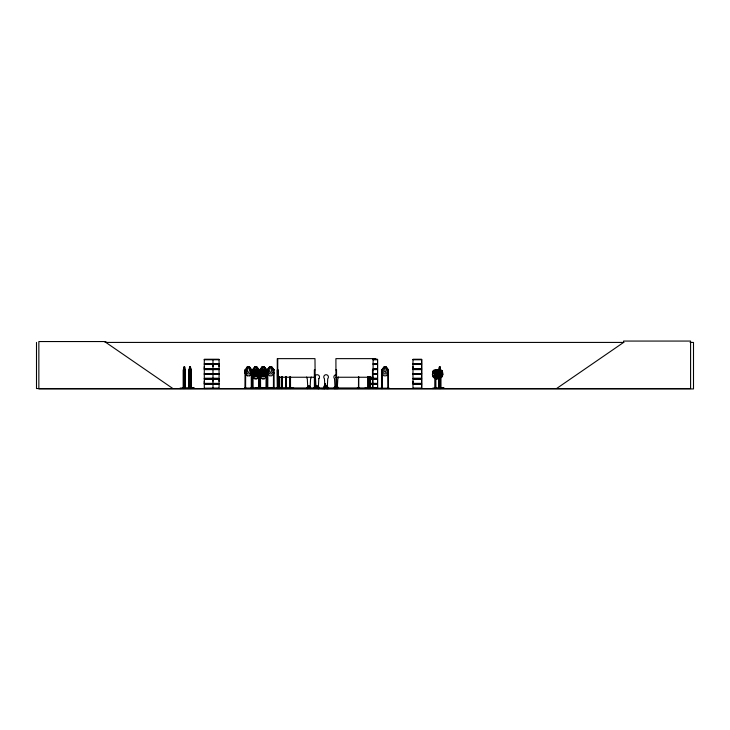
<?xml version="1.0" encoding="UTF-8"?>
<svg xmlns="http://www.w3.org/2000/svg" width="730" height="730" viewBox="0 0 730 730"><rect width="100%" height="100%" fill="white"/><g stroke="black" fill="none" stroke-linecap="round" stroke-linejoin="round"><path stroke-width="1.09" d="M204.29 383.378L204.29 379.098L219.073 379.098L219.064 383.378L204.29 383.378L204.3 381.243M204.29 368.741L204.29 364.471L219.073 364.471L219.064 368.741L204.29 368.741L204.3 366.606M212.987 381.243L212.987 379.098L212.987 383.378M212.987 366.606L212.987 364.471L212.987 368.741M219.064 381.243L219.064 379.098M219.064 366.606L219.064 364.471M369.015 379.098L377.565 379.098L377.556 383.378L369.015 383.378M373.222 364.471L377.565 364.471L377.556 368.741L373.222 368.741M412.979 383.378L412.979 379.098L421.685 379.098L421.685 383.378L412.979 383.378L412.988 381.243M412.979 368.741L412.979 364.471L421.685 364.471L421.685 368.741L412.979 368.741L412.988 366.606M421.675 379.098L421.675 383.378M421.675 364.471L421.675 368.741M189.262 369.791L189.189 388.543M190.95 369.791L190.84 372.127M324.868 388.378L324.978 384.08L324.759 386.279M185.073 369.854L184.672 375.813L184.051 375.813L183.604 372.838M438.976 369.854L439.059 388.543L438.94 369.699M440.363 369.854L442.389 370.977L442.791 374.691L441.659 377.246L439.086 378.642L437.589 377.456L439.15 378.56M382.347 369.909L382.264 388.506M387.849 369.836L388.46 369.918L388.442 388.543M245.718 369.836L245.034 369.946L244.961 388.543M251.257 369.909L251.302 388.543M253.1 388.543L253.018 369.718M260.546 369.809L260.555 388.543M266.176 369.791L265.985 388.543M267.29 388.543L267.198 369.946L267.746 369.927M273.54 369.791L274.051 369.946L274.124 388.543M382.41 369.791L381.726 369.946M184.307 367.427L184.489 372.382L184.234 367.427M179.918 388.533L194.28 388.196L180 388.451M180 388.196L194.28 388.196M435.509 388.533L435.454 387.867M435.591 388.488L435.554 369.946M309.146 386.508L308.699 386.216M317.386 386.562L317.03 386.115M326.155 386.152L325.808 386.362M336.037 386.115L336.174 386.644L336.32 386.115M364.808 388.196L379.792 388.196M432.388 374.873L432.835 371.15C435.837 367.628 430.353 374.39 433.985 376.205L435.609 376.954L436.577 376.187L436.896 373.915L434.295 370.055L436.905 371.36L437.991 373.915L437.589 377.638L436.038 378.815L433.474 377.428L432.498 374.855M436.905 371.36L437.927 373.933L437.489 377.593M442.344 371.023L441.13 376.014L439.533 376.78L438.557 376.023L438.228 373.733L439.04 371.816M316.893 386.362L317.021 386.517M440.564 373.003L439.944 375.813M324.823 384.08L323.846 388.488L324.813 384.08C323.399 398.06 324.558 374.764 326.228 388.488L325.197 384.08L325.954 388.488M441.221 370.584L441.659 370.968L440.747 374.654M376.762 388.533L376.671 387.867M183.531 388.543L183.513 369.918L184.051 366.962L184.672 366.962M183.285 388.543L183.303 369.946L184.124 366.962M184.599 375.813L185.119 372.838M357.143 388.196L359.698 388.168M439.433 366.962L438.785 372.866L439.433 375.813M184.927 372.154L184.225 373.906L184.133 367.044L184.663 367.044L184.927 369.946L184.955 388.543M190.43 366.962L189.645 366.962L188.97 369.946L188.96 388.543M189.718 366.962L189.024 375.822L189.791 378.77M191.105 372.838L190.43 375.813L189.645 375.813L188.97 372.838C190.795 357.308 190.475 379.536 189.736 369.946L190.503 369.918L191.178 372.893L190.421 369.991L190.758 375.111L189.846 376.863L189.389 372.893L189.736 369.991L190.493 369.991M189.791 369.918L188.951 372.866M190.43 378.77L191.105 375.795L190.503 378.77L189.718 378.77M436.704 369.991L435.865 375.111L436.996 376.863L438.109 376.863L439.223 375.111M432.707 388.488L444.096 388.196L432.68 388.497M432.717 388.196L444.096 388.196M336.375 386.508L335.973 386.508M308.881 386.571L309.164 386.362M262.125 367.044L260.975 369.946L260.975 372.154L262.517 373.906L264.041 373.906L265.547 372.154L265.547 369.946L264.415 367.044L262.125 367.044L259.834 369.946L259.926 388.543M262.125 369.991L260.975 372.893L260.975 375.111L262.517 376.863L264.041 376.863L265.547 375.111L265.547 372.893L264.415 369.991L262.125 369.991L259.834 372.893M269.489 367.044L268.339 369.946L268.339 372.154L269.881 373.906L271.405 373.906L272.91 372.154L272.91 369.946L271.779 367.044L269.489 367.044L267.198 369.946M380.768 388.488L382.575 388.488M382.584 388.196L380.777 388.196L389.418 388.196M277.674 388.451L277.765 358.64L314.977 358.64L315.26 388.533M437.635 377.456L437.188 373.742L438.319 371.187M441.668 377.191L442.791 374.691L442.389 370.977M438.42 378.77L436.631 378.77L434.916 375.822L434.916 372.866L436.677 369.918L438.42 369.918M438.365 378.77L440.126 375.822L439.36 375.813L438.794 372.866M386.17 367.044L383.943 367.044L382.83 369.946L382.83 372.154L384.318 373.906L385.787 373.906L387.247 372.154L387.247 369.946L386.152 367.044L388.387 369.946L388.46 372.866L386.188 375.813L383.907 375.813L381.653 372.866L381.653 369.918L383.925 366.962L386.207 366.962L388.46 369.918M249.587 375.74L251.877 372.838M256.951 375.74L259.241 372.838L256.987 369.918L256.175 367.427L255.418 367.427L254.67 371.241L255.418 372.382L256.96 371.241L256.96 369.946L254.624 369.918L252.297 372.866L254.624 375.813L256.987 375.813L259.314 372.866M252.224 388.497L252.297 369.918L254.624 366.962L256.987 366.962L259.314 369.918L259.314 375.822L256.951 378.697L254.66 378.697L252.379 375.795M259.314 375.822L256.987 378.77L254.624 378.77L252.297 375.822M274.142 372.866L271.815 375.813L269.452 375.813L267.125 372.866L267.125 369.918L269.452 366.962L271.815 366.962L274.142 369.918L271.779 367.044M190.621 376.47L190.603 371.871L190.156 373.678C189.499 367.181 189.398 381.288 190.147 374.545L190.594 388.543M307.458 387.995L307.485 387.028L306.755 388.533L307.093 387.995M310.423 387.028L310.496 388.241L309.557 388.533L310.697 388.241L310.405 387.028M310.953 388.524L307.011 388.241L308.115 388.543M315.415 388.378L314.968 388.515L315.333 387.995M315.214 388.378L316.4 388.506L315.241 388.241M318.545 388.533L318.919 387.028L318.645 387.995M318.983 388.524L317.796 388.533L318.472 388.533M321.592 388.543L325.297 388.524L323.965 388.159M324.111 388.533L324.613 387.028M327.916 388.506L326.949 388.543M338.118 388.524L333.984 388.533L334.422 387.028L334.705 387.995M334.459 388.543L335.143 388.543M335.38 388.524L334.44 388.241M337.077 388.378L337.269 388.543M336.858 388.533L337.762 387.995M382.401 369.927L382.447 388.543M433.939 370.776L435.837 373.687L435.272 375.448L433.903 373.705L433.456 371.159L433.994 370.776M204.29 388.36L204.29 384.236L219.073 384.236L219.073 388.36L204.263 388.524M556.57 388.543L623.584 342.425L623.584 341.065L690.589 341.065L690.589 388.543L36.5 388.543L36.5 342.425M307.914 388.543L307.202 388.524M315.953 388.378L315.077 388.159L319.211 388.506L318.034 388.543M251.941 388.506L251.877 369.946L251.202 369.946M267.052 388.497L267.153 387.867M277.363 388.497L277.263 358.64M253.018 369.909L252.398 369.946M266.103 369.909L266.687 369.946L266.614 388.543M258.621 369.909L259.223 369.946L259.223 388.543L259.296 387.867M260.455 369.909L259.853 369.946M105.01 342.425L623.931 342.425M690.078 342.425L693.5 342.425L693.5 388.935L38.854 388.935L38.854 341.549L105.868 341.549L105.868 342.425L172.873 388.543M375.767 358.64L335.909 358.64L335.982 388.543M204.281 359.315L219.082 359.315M373.222 359.297L377.574 359.315M412.97 359.315L421.685 359.315M372.756 359.516L377.574 359.479L377.565 363.613L373.222 363.613M204.3 359.744L219.064 359.744M373.039 359.744L377.556 359.744L377.556 363.613M412.988 359.744L421.675 359.744L421.675 363.613L412.979 363.613L412.979 359.488L421.685 359.47L421.685 363.613M204.227 363.905L219.137 363.905M373.222 363.905L377.629 363.905M412.915 363.905L421.739 363.905M204.227 364.17L219.137 364.17M373.222 364.17L377.629 364.17M412.915 364.17L421.739 364.17M439.36 366.962L440.017 366.962L440.591 369.918L440.628 388.543M190.421 367.044L189.663 367.044L189.389 372.154L190.311 373.906L190.421 367.044L191.032 369.946L191.041 388.543M440.007 367.044L439.369 367.044L438.858 369.918M439.816 367.427L439.551 372.382L439.743 367.427M204.227 369.042L219.137 369.042M373.222 369.042L377.629 369.042M412.915 369.042L421.739 369.042M204.227 369.307L219.137 369.307M373.222 369.307L377.629 369.307M412.915 369.307L421.739 369.307M373.222 369.608L377.565 369.608L377.565 373.724L373.222 373.623L377.574 373.733M412.988 373.614L421.675 373.614L421.685 369.608L412.979 369.608L412.979 373.724L421.685 373.733M190.804 369.946L191.132 375.822M381.653 369.918L381.699 388.543M387.73 369.909L387.904 388.543L387.913 387.867M184.973 369.946L184.599 366.962M189.17 369.946L188.751 388.543M277.254 369.946L277.5 388.543M277.765 369.946L278.404 369.946L278.331 388.543M314.977 369.946L314.347 369.946L314.42 388.543M335.909 369.946L336.539 369.946L336.612 388.543M373.121 369.946L372.482 369.946L372.473 388.543L372.565 387.867M436.659 369.991L438.392 369.991L439.223 372.893M190.256 370.375L189.955 375.339L190.192 370.375M440.5 372.838L440.017 375.813L438.338 378.697L436.659 378.697M219.082 373.733L204.208 373.842L219.082 373.952M373.222 373.942L377.574 373.906M412.97 373.906L421.685 373.952M373.222 374.125L377.574 374.125L377.565 378.24L369.015 378.24M204.3 374.371L219.064 374.371M373.039 374.371L377.556 374.371L377.556 378.24M412.988 374.371L421.675 374.371L421.675 378.24L412.979 378.24L412.979 374.125L421.685 374.098L421.685 378.24M277.765 377.246L314.977 377.246M335.909 377.246L373.121 377.246M433.51 377.364L436.084 378.815M433.474 377.428L432.443 374.855M204.227 378.541L219.137 378.541M368.951 378.541L377.629 378.541M412.915 378.541L421.739 378.541M189.736 378.697L190.493 378.697M262.125 378.697L264.415 378.697M204.227 378.806L219.137 378.806M368.951 378.806L377.629 378.806M412.915 378.806L421.739 378.806M204.227 383.67L219.137 383.67M368.951 383.67L377.629 383.67M412.915 383.67L421.739 383.67M204.227 383.934L219.137 383.934M368.951 383.934L377.629 383.934M412.915 383.934L421.739 383.934M369.015 384.236L377.565 384.236L377.565 388.36M421.685 384.236L412.979 384.236L412.979 388.36L421.685 388.369L421.685 384.236L421.675 388.241L412.988 388.241M315.424 387.028L315.698 387.995M327.87 388.543L327.56 387.028L327.56 388.543M325.708 387.648L327.259 387.648L327.733 378.688A2.327 2.327 0 0 0 327.733 375.393A2.327 2.327 0 0 0 324.448 375.393A2.327 2.327 0 0 0 324.448 378.688L324.813 385.413M183.248 387.867L183.741 387.867M185.174 387.867L184.717 388.543M188.696 387.867L189.225 387.867M190.557 387.867L191.087 387.867M244.961 387.867L245.736 387.867L245.736 388.543M251.932 387.867L251.156 387.867L251.156 388.543M252.324 387.867L253.1 387.867M373.906 387.968L254.87 387.968L254.87 388.543M381.699 387.867L382.511 387.867M388.506 387.867L387.694 387.867L387.63 388.488M435.783 387.867L435.025 387.867L435.034 388.543M245.736 388.059L251.156 388.059M253.1 388.059L258.52 388.059M260.555 388.059L265.985 388.059M267.928 388.059L273.349 388.059M293.734 388.159L273.896 388.451L273.978 387.867M204.3 388.241L219.064 388.241M324.156 388.241L327.852 388.241M273.485 369.69L273.421 388.543M267.846 369.718L267.782 388.543M245.663 369.69L245.59 388.543M373.231 388.488L373.185 387.867M266.861 388.497L266.76 387.867M264.415 367.044L266.705 369.946M264.415 369.991L266.705 372.893M252.379 372.838L254.66 375.74M245.006 372.838L247.297 375.74M190.357 366.962L191.105 369.946M439.086 372.154L439.843 373.906L439.935 367.044M439.944 366.962L440.573 369.946L440.4 388.543M325.133 386.279L325.042 384.08L325.808 388.488M325.078 384.08L325.434 388.488M440.801 369.946L440.82 388.543L440.856 387.867L439.588 387.867L439.597 388.543M440.272 375.412L440.245 388.543M440.108 375.412L440.163 388.543M440.035 387.867L440.007 388.543M439.816 376.507L439.916 388.543M439.652 376.507L439.761 388.543M439.323 388.543L439.323 387.867L438.83 388.543M439.277 374.317L439.287 388.543M435.719 372.127L435.719 369.946L435.089 369.946L435.098 388.543M435.719 376.507L435.774 388.543M435.253 369.946L435.253 388.543M421.675 369.608L421.675 373.614M388.287 387.867L388.278 388.543M381.836 369.946L381.827 388.543M377.565 364.471L377.565 368.741M377.565 379.098L377.565 383.378M377.556 369.608L377.556 373.614M377.556 384.236L377.556 388.241M376.507 387.867L376.507 388.543M376.452 387.867L376.388 388.543M376.16 387.867L376.16 388.543M375.859 387.867L375.804 388.543M375.704 387.867L375.722 388.543M375.485 387.867L375.53 388.543M374.171 387.867L374.161 388.543M373.97 387.867L373.942 388.543L373.815 387.867M373.614 387.867L373.651 388.543M373.121 358.64L373.039 388.543M370.147 387.867L370.147 388.543L370.092 376.507M369.854 376.507L369.909 388.543M369.69 376.507L369.672 388.543L369.645 387.867M368.486 376.507L368.504 388.543M368.413 388.543L368.321 376.507L368.267 388.543M368.084 376.507L368.066 388.543M358.722 376.662L358.759 388.543M358.676 387.867L358.567 388.543M358.521 376.662L358.485 388.543M358.403 387.867L358.403 388.543M337.908 388.241L337.926 387.028L337.634 387.995M337.141 387.968L337.141 388.543M336.712 387.995L336.712 385.96L335.645 385.96L335.645 387.995M336.466 387.867L336.466 388.543M335.837 387.867L335.855 388.543M329.02 388.543L326.155 388.543M327.834 387.028L327.733 388.241M326.638 387.995L326.638 385.96L325.571 385.96L325.571 387.995M317.723 387.995L317.723 385.96L316.656 385.96L316.656 387.995M315.451 387.028L315.424 388.241M314.904 387.867L314.904 388.543M314.274 387.867L314.274 388.543M313.891 387.968L313.891 388.543M309.483 387.995L309.483 385.96L308.416 385.96L308.425 387.995M290.504 376.662L290.513 388.543M290.284 388.543L290.312 376.662L290.212 388.543M290.084 376.662L290.056 388.543M286.333 376.507L286.333 388.543M286.306 387.867L286.206 388.543M286.16 376.507L286.078 388.543M285.895 376.507L285.895 388.543L285.722 376.507M285.667 387.867L285.667 388.543M282.099 387.867L282.099 388.543M282.054 376.507L281.926 388.543M281.88 376.507L281.771 388.543L281.616 376.507M281.461 387.867L281.57 388.543M281.442 376.507L281.442 388.543M279.572 376.662L279.59 388.543M279.371 376.662L279.362 388.543M279.28 387.867L279.243 388.543M279.143 376.662L279.097 388.543M278.468 387.867L278.477 388.543M278.13 387.968L278.13 388.543M277.847 387.867L277.847 388.543M277.19 387.867L277.19 388.543M273.349 387.867L273.349 388.543M267.928 387.867L267.928 388.543M266.131 387.867L266.131 388.543M260.418 387.867L260.418 388.543M259.789 387.867L259.789 388.543M258.666 387.867L258.666 388.543M258.557 369.699L258.52 388.543M256.23 387.968L256.23 388.543M252.954 387.867L252.954 388.543M252.47 387.867L252.47 388.543M251.786 387.867L251.786 388.543M245.107 387.867L245.107 388.543M212.996 359.488L212.987 363.613M212.987 369.608L212.996 373.724M212.996 374.125L212.987 378.24M212.987 384.236L212.996 388.36M190.84 376.507L190.822 388.543M190.804 378.697L190.713 388.543M189.034 387.867L189.07 388.543M185.037 369.699L185.174 388.543M184.736 373.222L184.827 388.543M183.732 369.699L183.695 388.543M183.449 369.946L183.458 388.543M338.492 377.036A2.327 2.327 0 0 1 337.817 378.688L337.333 387.648L335.006 387.648L334.523 378.688A2.327 2.327 0 0 1 336.165 374.718M311.263 377.036A2.327 2.327 0 0 1 310.588 378.688L310.104 387.648L307.777 387.648L307.293 378.688A2.327 2.327 0 0 1 306.618 377.036M318.818 378.688L318.344 387.648L316.017 387.648L315.533 378.688A2.327 2.327 0 0 1 315.533 375.393A2.327 2.327 0 0 1 318.818 375.393A2.327 2.327 0 0 1 318.818 378.688M436.212 371.899L437.115 374.134L436.166 376.434L437.398 374.545L438.639 376.434L437.699 374.116L438.611 371.981L437.425 373.678L436.212 371.899M254.086 371.899L255.317 374.134L254.031 376.434L255.701 374.545C256.339 377.638 258.84 376.488 256.111 374.116C258.447 371.962 256.577 370.694 255.737 373.678L254.086 371.899M261.541 371.899L262.773 374.134L261.486 376.434L263.165 374.545C263.795 377.638 266.304 376.488 263.576 374.116L264.789 371.908L263.192 373.678L261.541 371.899M437.261 370.375L436.713 374.189L437.817 375.339L438.392 372.893L437.817 370.375L437.206 370.375M384.664 367.427L383.953 371.241L385.404 372.382L386.152 369.946L385.404 367.427L384.664 367.427M248.054 367.427L247.306 371.241L248.054 372.382L248.811 372.382L249.596 369.946L248.811 367.427L248.054 367.427M255.418 370.375L254.67 374.189L255.418 375.339L256.175 375.339L256.96 372.893L256.175 370.375L255.418 370.375M262.873 367.427L262.134 371.241L262.873 372.382L263.639 372.382L264.415 369.946L263.639 367.427L262.873 367.427M262.873 370.375L262.134 374.189L262.873 375.339L263.639 375.339L264.415 372.893L263.639 370.375L262.873 370.375M270.237 367.427L269.498 371.241L270.237 372.382L271.003 372.382L271.779 369.946L271.003 367.427L270.237 367.427M247.297 367.044L246.156 369.946L246.156 372.154L247.689 373.906L249.213 373.906L250.728 372.154L250.728 369.946L249.587 367.044L247.297 367.044M254.66 367.044L253.52 369.946L253.52 372.154L255.053 373.906L256.577 373.906L258.091 372.154L258.091 369.946L256.951 367.044L254.66 367.044M254.66 369.991L253.52 372.893L253.52 375.111L255.053 376.863L256.577 376.863L258.091 375.111L258.091 372.893L256.951 369.991L254.66 369.991M247.26 366.962L244.933 369.918L244.933 372.866L247.26 375.813L249.624 375.813L251.95 372.866L251.95 369.918L249.624 366.962L247.26 366.962M262.088 366.962L259.761 369.918L259.761 375.822L262.088 378.77L264.452 378.77L266.779 375.822L266.779 369.918L264.452 366.962L262.088 366.962M262.088 369.918L259.761 372.866L262.088 375.813L264.452 375.813L266.779 372.866L264.452 369.918L262.088 369.918M219.082 359.47L204.281 359.479L204.3 363.613L219.073 363.613L219.073 359.488M219.073 369.608L204.29 369.608L204.29 373.724L219.064 373.614L219.073 369.608M219.082 374.125L204.281 374.107L204.3 378.24L219.073 378.24L219.073 374.125"/></g></svg>
